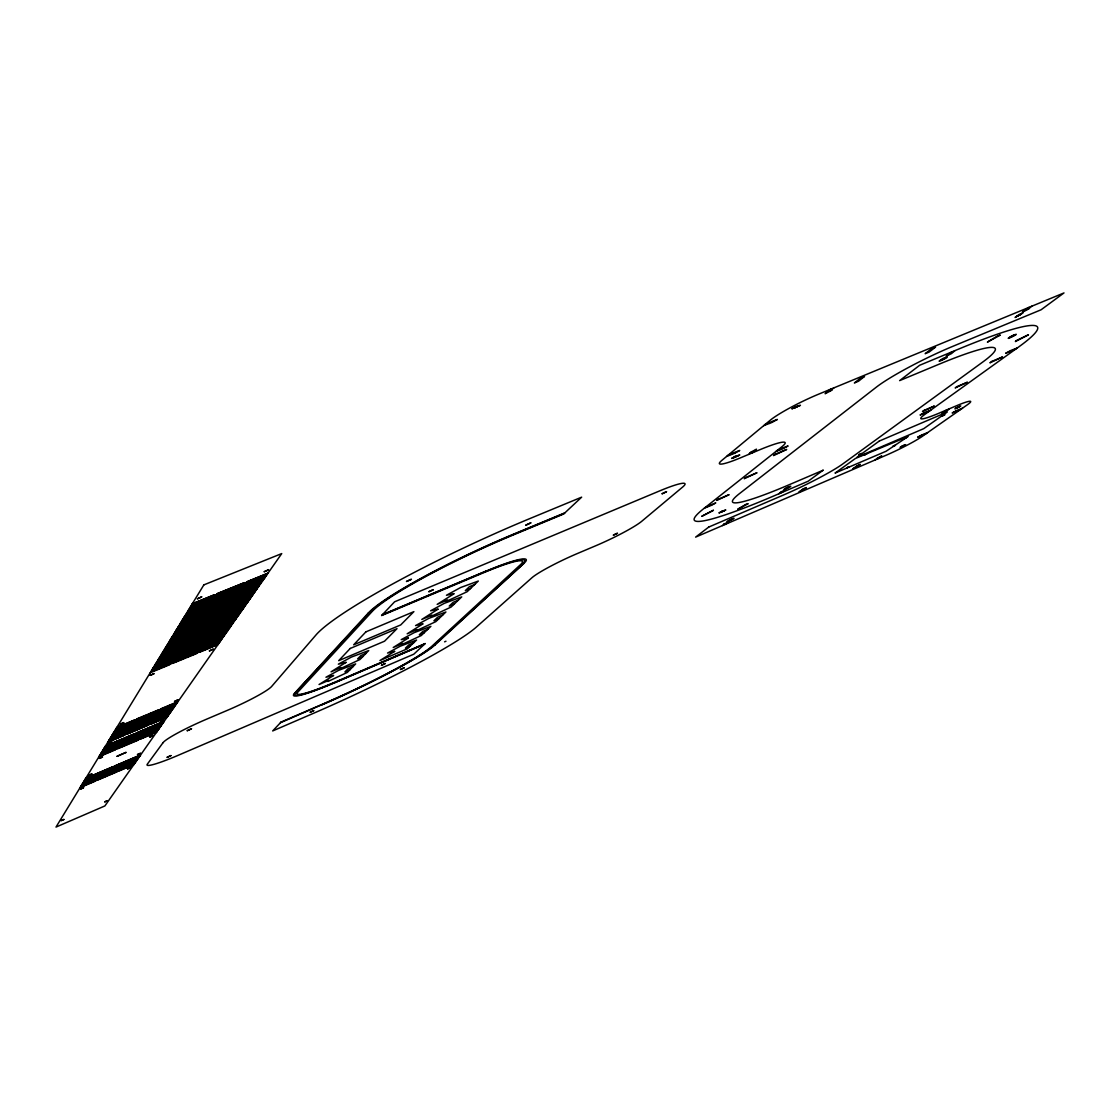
<?xml version="1.0" encoding="UTF-8"?>
<svg xmlns="http://www.w3.org/2000/svg" width="1120" height="1120" viewBox="0 0 1120 1120"><rect width="100%" height="100%" fill="white"/><g stroke="black" fill="none" stroke-linecap="round" stroke-linejoin="round"><path stroke-width="1.5" d="M201.67 596.904L197.246 598.906L201.656 596.834M433.314 589.736L428.708 591.766L433.3 589.652M150.234 675.304L154.168 673.568L150.276 675.374M798.476 406.014L793.842 408.268L798.476 405.916M945.322 358.022L940.968 360.192L945.308 357.938M662.116 493.724L666.498 491.638M666.498 491.722L662.158 493.794M209.384 650.846L213.234 649.124M213.262 649.222L209.44 650.93M82.516 786.268L106.554 776.062M82.922 785.624L107.114 775.222M83.426 784.784L107.548 774.55M83.888 784.042L108.038 773.794M84.35 783.3L108.542 773.038M84.798 782.544L109.046 772.268M85.26 781.802L109.55 771.498M85.736 781.046L110.11 770.63M86.198 780.29L110.558 769.958M86.66 779.52L111.132 769.09M88.018 777.322L112.602 766.836M101.556 755.286L127.344 744.366M102.074 754.432L127.918 743.498M102.606 753.578L128.478 742.616M103.124 752.724L129.052 741.748M103.656 751.856L129.57 740.978M104.188 750.988L130.144 740.096M104.72 750.12L130.718 739.2M105.252 749.252L131.306 738.318M105.798 748.37L131.894 737.422M106.33 747.502L132.552 736.414M106.876 746.62L133.07 735.63M107.422 745.724L133.728 734.608M107.898 744.954L134.26 733.824M110.516 740.684L137.032 729.596M111.076 739.788L137.634 728.672M111.636 738.864L138.32 727.622M112.196 737.954L138.852 726.796M112.7 737.142L139.468 725.858M113.33 736.106L140.168 724.808M113.904 735.182L140.714 723.982M114.408 734.37L141.33 723.03M115.052 733.32L141.96 722.078M115.626 732.382L142.576 721.126M116.13 731.556L143.206 720.16M117.362 729.54L144.55 718.116M118.538 727.636L145.754 716.282M119.126 726.67L146.468 715.19M154.126 669.69L184.45 657.286M154.882 668.486L185.248 656.054M156.366 666.05L186.872 653.576M157.878 663.586L188.51 651.084M158.634 662.354L189.336 649.824M160.174 659.862L191.002 647.29M161.714 657.356L192.682 644.728M163.268 654.808L194.474 641.984M164.85 652.246L196.084 639.548M165.634 650.958L196.938 638.232M167.23 648.368L198.674 635.586M169.652 644.42L201.292 631.582M172.102 640.43L203.966 627.522M172.928 639.086L204.862 626.15M175.434 635.012L207.578 622.006M176.274 633.64L208.488 620.62M177.128 632.268L209.412 619.206M177.968 630.882L210.336 617.806M188.51 613.732L221.774 600.376M189.42 612.248L222.754 598.864M190.33 610.764L223.734 597.366M194.012 604.758L227.738 591.262M1009.974 337.33L1014.23 335.202M170.94 755.608L166.936 757.442L170.912 755.538M1014.244 335.3L1010.044 337.4M187.208 730.674L191.576 728.714L187.292 730.73M95.536 781.046L80.066 787.654M96.012 780.304L80.514 786.926M96.488 779.548L80.962 786.184M96.964 778.792L81.424 785.442M97.454 778.05L81.872 784.7M97.93 777.294L82.334 783.944M98.42 776.524L82.782 783.202M98.896 775.768L83.244 782.446M99.386 774.998L83.706 781.69M99.876 774.242L84.168 780.934M100.422 773.374L84.63 780.178L139.356 756.77M115.458 749.784L98.91 756.798M116.004 748.93L99.484 755.846M116.564 748.062L99.946 755.104M117.11 747.194L100.464 754.25M118.23 745.458L101.514 752.528M118.776 744.576L102.046 751.66M119.91 742.812L103.11 749.924M120.47 741.93L103.642 749.042M121.044 741.034L104.244 748.062M121.604 740.152L104.72 747.278M122.248 739.144L105.252 746.396M125.426 734.146L108.332 741.356M126.602 732.298L109.438 739.536M127.792 730.45L110.558 737.702M128.982 728.574L111.692 735.854M130.186 726.684L112.826 733.992M131.404 724.78L113.974 732.116M132.006 723.828L114.548 731.164M132.622 722.862L115.136 730.212M133.238 721.896L115.71 729.26M134.484 719.95L116.886 727.342M169.694 664.72L150.206 672.77M170.464 663.502L150.934 671.566M172.018 661.066L152.404 669.158M174.384 657.37L154.644 665.504M175.966 654.864L156.142 663.026M177.576 652.344L157.668 660.534M179.2 649.81L159.208 658.028M180.838 647.234L160.748 655.494M182.49 644.644L162.316 652.932M184.156 642.026L163.884 650.342M184.996 640.71L164.682 649.04M186.676 638.064L166.292 646.422M187.53 636.734L167.09 645.106M189.238 634.046L168.714 642.446M190.106 632.688L169.526 641.102M193.606 627.2L172.844 635.684M194.488 625.814L173.684 634.312M195.37 624.428L174.524 632.94M207.326 605.682L185.836 614.39M208.278 604.184L186.732 612.92M209.23 602.686L187.642 611.436M212.128 598.136L190.386 606.942M213.108 596.61L191.31 605.43M97.748 780.024L117.04 771.848M98.238 779.282L117.614 770.994M98.658 778.624L118.062 770.336M99.19 777.784L118.58 769.566M99.68 777.028L119.154 768.698M100.1 776.356L119.616 768.026M100.66 775.502L120.134 767.256M101.15 774.746L120.652 766.486M101.64 773.976L121.184 765.702M102.13 773.206L121.702 764.918M102.564 772.534L122.304 764.036M117.838 748.706L138.474 740.04M118.328 747.95L139.062 739.172M118.944 746.97L139.65 738.29M119.504 746.102L140.238 737.408M120.624 744.366L141.442 735.63M121.184 743.484L142.044 734.734M122.318 741.72L143.318 732.83M122.892 740.824L143.85 732.046M123.396 740.04L144.466 731.136M124.04 739.046L145.068 730.226M124.614 738.136L145.768 729.204M127.89 733.026L149.184 724.136M129.066 731.178L150.528 722.134M130.2 729.428L151.802 720.244M131.39 727.552L153.006 718.452M132.678 725.55L154.294 716.534M133.91 723.646L155.596 714.602M134.526 722.68L156.254 713.636M135.142 721.714L156.996 712.53M135.758 720.748L157.584 711.676M137.004 718.802L158.914 709.702M172.494 663.446L196.728 653.548M173.278 662.228L197.554 652.316M174.846 659.792L199.234 649.838M177.226 656.082L201.768 646.072M178.836 653.576L203.476 643.538M180.446 651.056L205.198 640.976M182.084 648.494L206.934 638.4M183.736 645.932L208.698 635.796M185.402 643.328L210.462 633.164M187.082 640.71L212.254 630.504M187.922 639.394L213.15 629.16M189.63 636.734L214.97 626.472M190.484 635.404L215.88 625.114M192.206 632.702L217.714 622.384M193.088 631.344L218.652 621.012M196.602 625.856L222.39 615.44M197.498 624.47L223.342 614.04M198.394 623.07L224.294 612.626M210.434 604.282L237.118 593.6M211.4 602.784L238.14 592.074M212.352 601.286L239.162 590.562M215.278 596.722L242.27 585.942M216.258 595.196L243.32 584.388M108.766 775.054L131.95 765.212M109.2 774.382L132.552 764.344M109.76 773.542L133.014 763.672M110.208 772.87L133.56 762.888M110.712 772.114L134.106 762.118M111.272 771.246L134.652 761.334M111.776 770.476L135.198 760.55M112.294 769.706L135.744 759.766M112.798 768.936L136.29 758.982M113.316 768.152L136.906 758.086M114.8 765.898L138.516 755.79M129.64 743.386L154.504 732.858M130.214 742.518L155.12 731.976M130.788 741.65L155.75 731.08M131.376 740.768L156.296 730.296M131.95 739.886L156.926 729.4M132.468 739.116L157.542 728.504M133.126 738.108L158.172 727.594M133.644 737.338L158.816 726.684M134.232 736.442L159.446 725.774M134.89 735.434L160.16 724.752M135.492 734.524L160.72 723.94M136.08 733.628L161.364 723.03M136.612 732.83L162.092 721.98M139.398 728.588L165.018 717.78M140.084 727.552L165.76 716.73M140.7 726.614L166.334 715.89M141.316 725.676L167.006 714.938M141.932 724.738L167.664 713.986M142.562 723.8L168.42 712.908M143.108 722.974L169.008 712.068M143.808 721.896L169.764 710.976M144.368 721.07L170.366 710.122M145.068 719.992L171.038 709.142M145.712 719.026L171.724 708.176M146.986 717.094L173.096 706.202M148.19 715.26L174.482 704.214M148.918 714.168L175.266 703.094M187.25 656.012L216.412 644.084M188.062 654.78L217.28 642.838M189.7 652.302L219.044 640.318M191.352 649.796L220.822 637.77M192.192 648.536L221.718 636.482M193.858 645.988L223.51 633.906M195.552 643.426L225.442 631.134M197.26 640.85L227.164 628.67M198.982 638.232L229.012 626.024M199.85 636.916L229.936 624.68M201.586 634.27L231.812 621.992M204.232 630.252L234.668 617.918M206.92 626.178L237.552 613.774M207.83 624.82L238.518 612.388M210.56 620.662L241.458 608.174M211.484 619.262L242.452 606.746M212.408 617.862L243.446 605.318M213.346 616.448L244.44 603.89M224.868 598.976L256.816 586.152M225.848 597.478L257.88 584.626M226.856 595.966L258.944 583.086M230.888 589.848L263.284 576.884M119.182 770.938L133.882 764.582M119.756 770.084L134.414 763.812M120.274 769.314L134.96 763.042M120.736 768.642L135.506 762.272M121.31 767.788L136.038 761.488M121.772 767.102L136.598 760.718M122.36 766.234L137.144 759.934M122.892 765.464L137.69 759.136M123.354 764.778L138.25 758.352M123.942 763.896L138.796 757.568M124.418 763.21L139.286 756.868M140.826 738.962L156.478 732.34M141.358 738.192L157.094 731.444M142.016 737.212L157.724 730.562M142.548 736.428L158.354 729.666M143.822 734.538L159.614 727.86M144.424 733.656L160.244 726.964M145.642 731.85L161.518 725.144M146.258 730.954L162.162 724.234M146.79 730.156L162.806 723.31M147.49 729.134L163.45 722.386M148.106 728.224L164.01 721.574M151.55 723.128L167.776 716.212M152.894 721.14L169.106 714.308M154.182 719.25L170.45 712.39M155.47 717.332L171.808 710.458M156.772 715.414L173.166 708.512M158.088 713.468L174.552 706.552M158.76 712.488L175.238 705.558M159.418 711.508L175.938 704.578M160.076 710.528L176.624 703.584M161.42 708.554L178.024 701.582M199.528 652.288L217.896 644.7M200.354 651.056L218.764 643.454M202.034 648.564L220.528 640.934M204.596 644.798L223.188 637.126M206.318 642.25L224.994 634.564M208.054 639.688L226.814 631.974M209.804 637.098L228.648 629.356M211.568 634.494L230.496 626.71M213.36 631.848L232.358 624.05M215.166 629.188L234.248 621.362M216.062 627.858L235.186 620.004M217.896 625.156L237.104 617.288M218.82 623.798L238.056 615.916M220.668 621.054L240.002 613.144M221.606 619.682L240.968 611.758M225.372 614.11L244.916 606.116M226.338 612.696L245.924 604.702M227.29 611.268L246.932 603.26M240.198 592.2L260.428 584.01M241.234 590.688L261.492 582.47M242.27 589.162L262.57 580.93M245.392 584.542L265.846 576.268M246.442 582.988L266.952 574.686M381.43 665.238L385.308 663.446L381.542 665.294M724.192 510.58L720.51 512.358L724.234 510.636M120.316 724.066L123.9 722.568L120.386 724.15M108.514 743.302L111.972 741.846L108.556 743.372M400.456 669.438L404.166 667.772M732.158 519.19L728.714 520.856L732.13 519.12M177.772 700.014L174.482 701.484L177.842 699.846M152.866 735.714L149.66 737.156L152.838 735.742M789.096 486.948L785.554 488.684L789.166 487.018M310.184 712.166L313.908 710.528L310.254 712.236M424.354 644.308L334.124 682.948A56.224 5.782 -24.7 0 1 294.378 693.56L367.892 613.424A127.876 15.274 -25 0 1 514.696 533.68L564.9 512.834M294.378 693.56L369.642 612.696A125.958 15.036 -25 0 1 514.178 534.184L564.34 513.352M334.124 682.948L424.718 643.972M404.124 667.828L400.47 669.48M83.552 787.724L80.514 789.068L83.58 787.71M435.344 644.658L433.958 645.246A106.498 10.514 -24.7 0 1 321.286 704.956L321.006 705.236A108.122 10.682 -24.7 0 0 435.344 644.658L523.992 563.276A61.026 6.944 -25 0 0 486.248 571.046L382.522 614.586M906.472 437.444L903.882 438.62L906.444 437.36M63.84 819.532L61.082 820.652L63.896 819.406M127.582 768.852L130.606 767.508L127.666 768.922M382.13 615.006L486.248 571.046M104.734 801.822L107.548 800.632M433.958 645.246L523.992 563.276M864.094 455.07L866.712 453.81M866.698 453.894L864.136 455.14M732.046 454.314L726.6 456.442M733.95 452.732L727.832 455.434M769.328 423.458L763.728 425.628M771.4 421.75L765.044 424.522M735.154 453.012L739.746 450.464L734.314 452.536M772.548 422.128L777.364 419.426L771.778 421.54M107.506 800.674L104.818 801.878M750.106 452.844L751.17 451.976M748.72 454.384L751.072 452.48L750.26 452.816M825.566 392.938L826.798 391.944M751.646 453.152L754.81 450.912M755.16 450.716L756.224 449.862M830.788 389.144L827.19 391.72M833.91 387.856L831.166 390.082L832.02 389.732M830.928 390.726L832.16 389.718M710.71 504.994L705.362 507.374M780.822 449.582L775.768 451.584M782.712 448.084L776.986 450.618M711.816 505.12L715.778 502.936L711.018 504.826M783.734 448.364L788.102 445.942L785.624 446.866M723.59 524.468L724.416 523.838M947.996 354.536L946.106 356.328L951.244 353.668M722.526 525.56L724.374 524.16L723.716 524.44M952.056 351.82L948.374 354.34M724.92 524.524L727.426 522.844M954.912 350.63L951.622 353.472M727.706 522.704L728.546 522.074M778.918 493.752L781.032 491.904M1024.534 310.31L1022.364 312.256L1027.684 309.512M1028.874 307.412L1024.926 310.1M781.326 492.73L783.986 490.952M1031.772 306.208L1028.608 308.574L1029.392 308.252M784.28 490.798L785.19 490.126M1028.076 309.316L1029.504 308.252M823.102 470.232L808.164 481.222L775.138 495.376A148.89 14.728 -26 0 1 703.514 508.83L781.732 446.852A46.41 5.166 -25.8 0 0 759.626 449.82L740.726 457.73A38.234 4.41 -25.9 0 1 721.882 460.362L770.238 420.224A40.348 4.886 -26.1 0 1 818.622 394.17L1064 292.922L1041.068 309.792L952.224 346.584A61.824 6.986 -26.4 0 0 876.484 387.044L739.676 493.458A106.26 10.5 -26 0 0 789.656 484.526L823.144 470.218M924.098 412.832L920.052 415.016L924.364 413.322M1010.128 350.826L1005.676 353.262L1010.198 351.512M924.672 413.154L929.684 410.928M926.618 411.754L930.944 410.018M1010.548 351.33L1015.896 348.964M877.478 458.08L875.154 459.956M943.544 411.978L941.99 413.308L946.232 411.152M877.408 458.976L880.124 457.226M880.418 457.086L881.734 455.91L877.758 457.926M946.876 409.85L943.852 411.81M949.228 408.842L946.862 410.522L947.506 410.256M946.54 410.998L947.604 410.242M921.382 435.19L917.658 437.192L921.634 435.596M956.032 410.858L952.168 412.944L956.228 411.334M921.928 435.442L926.548 433.37M956.522 411.18L961.268 409.052M280.42 722.736L321.286 704.956M781.326 491.75L785.078 490.14M921.676 435.036L927.696 432.572M444.584 641.83L445.97 641.228M724.71 523.684L728.42 522.088M424.27 632.674L419.314 634.774L422.842 631.4L427.826 629.272M140.476 755.174L85.624 778.554L140.406 755.272M85.162 779.324L139.916 755.972M85.106 779.422L139.846 756.07M352.996 666.624L347.984 668.766L344.918 671.902L349.916 669.774M956.34 410.704L962.5 408.198M413.644 642.824L408.772 644.91L405.412 648.13L410.256 646.058M442.694 615.062L437.612 617.232L433.916 620.774L438.97 618.618M924.406 412.664L926.52 411.768M704.326 508.2L711.494 505.288M365.946 653.408L360.822 655.592L357.602 658.882L362.712 656.712M105.322 746.284L164.094 721.462M104.174 748.16L162.722 723.422M102.634 750.68L119.406 743.596L102.578 750.792M160.874 726.054L144.956 732.858L160.804 726.166M458.332 600.138L453.124 602.336L449.246 606.06L454.426 603.876M101.052 753.284L117.74 746.214L100.982 753.382M158.984 728.77L143.15 735.546L158.9 728.882M99.428 755.958L157.024 731.556M780.962 449.568L783.384 448.546M113.47 732.942L130.872 725.62L113.4 733.054M173.852 707.532L157.36 714.56L173.768 707.658M112.336 734.804L129.654 727.51L112.266 734.93M172.494 709.492L156.128 716.38L172.41 709.604M171.136 711.424L154.742 718.41L171.052 711.55M474.754 584.458L469.42 586.698L465.332 590.618L470.624 588.392M110.068 738.514L127.274 731.262L109.998 738.626M169.778 713.342L153.468 720.314L169.694 713.468M108.948 740.334L126.084 733.11L108.878 740.446M168.448 715.26L152.18 722.19L168.364 715.372M107.842 742.154L124.922 734.958L107.772 742.266M167.118 717.15L150.92 724.066L167.034 717.262M751.52 451.794L756.504 449.218L755.272 450.226L756.084 449.876M367.892 613.424L369.642 612.696M1010.464 350.644L1017.352 347.914M783.062 447.902L785.498 446.88M116.368 728.182L133.938 720.804L116.298 728.308M732.2 454.3L734.79 453.208M769.482 423.444L772.17 422.338M153.986 666.568L173.684 658.448L153.888 666.722M222.292 638.4L203.63 646.212L222.194 638.568M153.244 667.8L172.9 659.68L153.146 667.94M221.41 639.674L202.776 647.472L221.298 639.828M151.76 670.222L171.332 662.144L151.662 670.362M219.646 642.194L201.096 649.964L219.534 642.348M825.706 392.924L826.56 392.574L825.146 393.722L830.536 390.936M1023.218 311.36L1024.016 311.038M163.198 651.476L183.414 643.188L163.1 651.644M233.296 622.706L214.144 630.686L233.184 622.874M161.63 654.052L181.762 645.792L161.532 654.206M231.42 625.394L212.352 633.332L231.308 625.548M160.076 656.6L180.11 648.368L159.978 656.754M229.558 628.04L210.574 635.964L229.446 628.208M158.522 659.134L178.486 650.916L158.438 659.288M227.724 630.672L208.824 638.554L227.612 630.826M156.996 661.64L176.876 653.45L156.898 661.794M225.904 633.276L207.074 641.13L225.792 633.43M155.484 664.118L175.266 655.97L155.386 664.272M224.084 635.852L205.352 643.692L223.986 636.006M172.116 636.874L192.836 628.418L172.004 637.042M243.922 607.544L224.308 615.678L243.81 607.712M171.276 638.246L191.954 629.79L171.178 638.4M242.942 608.958L223.356 617.078L242.816 609.126M170.45 639.59L191.086 631.162L170.352 639.758M241.948 610.358L222.418 618.464L241.836 610.526M168 643.608L188.496 635.222L167.902 643.776M239.022 614.53L219.618 622.594L238.91 614.698M165.578 647.57L185.934 639.226L165.48 647.738M236.138 618.646L216.86 626.668L236.026 618.814M181.51 621.488L202.748 612.85L181.398 621.67M255.136 591.556L235.018 599.858L254.996 591.738M180.628 622.916L201.824 614.306L180.516 623.098M254.086 593.04L234.024 601.342L253.96 593.222M179.76 624.344L200.914 615.748L179.648 624.526M253.05 594.524L233.03 602.798L252.924 594.706M178.892 625.772L199.99 617.176L178.78 625.94M252.014 595.994L232.036 604.268L251.888 596.176M178.024 627.186L199.08 618.604L177.926 627.354M250.992 597.464L231.056 605.71L250.866 597.646M177.17 628.586L198.17 620.032L177.072 628.754M249.97 598.92L230.076 607.152L249.844 599.102M176.316 629.986L197.274 621.446L176.218 630.154M248.948 600.376L229.11 608.594L248.822 600.558M175.462 631.372L196.378 622.846L175.364 631.554M247.94 601.832L228.144 610.022L247.814 602M189.574 608.258L211.274 599.48L189.462 608.44M264.754 577.822L244.216 586.278L264.614 578.018M188.664 609.756L210.308 600.992L188.552 609.938M263.662 579.39L243.18 587.818L263.522 579.572M185.052 615.678L206.5 606.984L184.94 615.86M259.35 585.536L239.05 593.894L259.224 585.718M184.156 617.148L205.548 608.454L184.044 617.33M258.286 587.048L238.042 595.406L258.16 587.23M183.274 618.604L204.61 609.924L183.162 618.786M257.236 588.56L237.034 596.904L257.096 588.742M182.378 620.046L203.686 611.394L182.28 620.228M256.172 590.058L236.026 598.388L256.046 590.24M192.36 603.722L214.2 594.888L192.234 603.904M268.058 573.118L247.38 581.616L267.918 573.314M485.786 571.494A59.192 6.734 -25 0 1 522.424 563.934M334.446 682.626A54.544 5.614 -24.7 0 1 295.904 692.902M264.236 571.746L268.66 569.8L264.264 571.662M422.814 623.924L407.162 633.822L417.102 629.594L415.954 630.91L435.82 621.642L445.928 611.982L428.904 618.338L415.562 625.576L422.814 623.924M346.038 662.368L331.086 671.818L341.096 667.548L340.158 668.766L359.968 659.512L368.76 650.538L351.372 657.09L338.338 664.174L346.038 662.41M437.976 609.182L421.806 619.444L431.97 615.146L430.752 616.546L451.108 607.04L461.734 596.89L444.36 603.316L430.626 610.792L437.976 609.182M394.632 651.35L379.946 660.534L407.386 648.788L416.57 640.024L400.19 646.226L387.562 653.058L394.632 651.392M117.068 756.322L126.14 752.346L117.096 756.266M453.894 593.712L446.46 595.252L460.6 587.538L478.324 581.042L467.138 591.724L446.278 601.454L447.566 599.984L437.178 604.366L453.866 593.866M408.38 637.994L393.232 647.5L402.948 643.356L401.87 644.602L421.26 635.544L430.892 626.346L414.19 632.632L401.226 639.646L408.38 638.036M333.536 675.43L325.948 677.236L338.632 670.348L355.67 663.894L347.284 672.448L327.95 681.478L328.832 680.33L319.046 684.516L333.508 675.556M525.896 525.112L530.782 522.886L525.896 525.112M1016.722 316.344L1021.272 314.132L1016.75 316.316M406.518 581.476L411.446 579.25L406.546 581.434M733.53 457.73L737.94 455.672L733.53 457.73M613.396 535.108L617.526 533.218L613.424 535.08M835.212 473.004L886.046 451.276L908.208 436.436L855.414 458.472L835.282 472.948M203.854 584.878L56 827.078L104.888 805.938L281.736 553.588L203.854 584.878M116.788 730.492L143.92 719.082L116.788 730.492M117.95 728.588L145.194 717.136L117.95 728.588M153.398 670.894L183.736 658.364L153.398 670.894M155.624 667.268L186.158 654.668L155.624 667.268M157.122 664.818L187.796 652.176L157.122 664.818M159.404 661.108L190.274 648.396L159.404 661.108M160.944 658.602L191.94 645.848L160.944 658.602M162.484 656.082L193.62 643.286L162.484 656.082M164.052 653.534L195.328 640.696L164.052 653.534M166.432 649.67L197.904 636.748L166.432 649.67M168.028 647.066L199.654 634.102L168.028 647.066M168.84 645.75L200.522 632.758L168.84 645.75M170.464 643.104L202.286 630.07L170.464 643.104M171.29 641.774L203.182 628.712L171.29 641.774M173.768 637.728L205.87 624.61L173.768 637.728M174.594 636.37L206.78 623.224L174.594 636.37M178.836 629.482L211.372 616.21L178.836 629.482M179.69 628.082L212.31 614.796L179.69 628.082M180.544 626.682L213.248 613.368L180.544 626.682M181.412 625.268L214.186 611.926L181.412 625.268M182.294 623.854L215.138 610.484L182.294 623.854M183.162 622.426L216.09 609.042L183.162 622.426M184.044 620.998L217.042 607.572L184.044 620.998M184.926 619.556L217.994 606.116L184.926 619.556M185.822 618.114L218.96 604.646L185.822 618.114M186.704 616.658L219.94 603.162L186.704 616.658M187.614 615.202L220.906 601.678L187.614 615.202M191.24 609.28L224.854 595.658L191.24 609.28M192.164 607.782L225.848 594.132L192.164 607.782M193.088 606.27L226.856 592.606L193.088 606.27M194.95 603.246L228.886 589.526L194.95 603.246M128.464 729.4L111.132 736.778L128.464 729.4M1015.91 340.774L1015.406 341.558L1028.44 334.796L1015.91 340.774M120.064 745.234L140.91 736.414L120.064 745.234M121.758 742.602L142.716 733.74L121.758 742.602M127.302 733.95L148.638 724.948L127.302 733.95M128.478 732.102L149.898 723.072L128.478 732.102M129.668 730.254L151.158 721.196L129.668 730.254M130.872 728.378L152.446 719.292L130.872 728.378M132.076 726.502L153.734 717.388L132.076 726.502M133.294 724.598L155.036 715.456L133.294 724.598M136.388 719.782L158.326 710.57L136.388 719.782M174.062 661.01L198.492 650.93L174.062 661.01M175.63 658.56L200.172 648.438L175.63 658.56M176.428 657.314L201.012 647.178L176.428 657.314M178.024 654.822L202.72 644.658L178.024 654.822M179.634 652.316L204.442 642.11L179.634 652.316M181.258 649.782L206.164 639.534L181.258 649.782M182.91 647.22L207.914 636.93L182.91 647.22M184.562 644.63L209.678 634.312L184.562 644.63M186.228 642.026L211.47 631.666L186.228 642.026M188.776 638.064L214.172 627.662L188.776 638.064M191.352 634.06L216.916 623.588L191.352 634.06M193.956 629.986L219.688 619.458L193.956 629.986M194.838 628.614L220.626 618.072L194.838 628.614M195.72 627.242L221.564 616.672L195.72 627.242M199.29 621.67L225.372 611.03L199.29 621.67M200.2 620.256L226.338 609.602L200.2 620.256M201.096 618.842L227.304 608.16L201.096 618.842M202.02 617.414L228.27 606.718L202.02 617.414M202.93 615.986L229.25 605.262L202.93 615.986M203.854 614.544L230.23 603.806L203.854 614.544M204.778 613.102L231.224 602.35L204.778 613.102M205.716 611.646L232.218 600.88L205.716 611.646M206.654 610.19L233.212 599.396L206.654 610.19M207.592 608.72L234.206 597.912L207.592 608.72M208.53 607.25L235.214 596.414L208.53 607.25M209.482 605.766L236.222 594.916L209.482 605.766M213.332 599.774L240.324 588.84L213.332 599.774M214.298 598.248L241.36 587.3L214.298 598.248M217.252 593.656L244.496 582.638L217.252 593.656M146.342 718.06L172.494 707.07L146.342 718.06M147.63 716.114L173.866 705.082L147.63 716.114M186.452 657.244L215.642 645.176L186.452 657.244M188.888 653.548L218.274 641.424L188.888 653.548M190.526 651.056L220.038 638.89L190.526 651.056M193.018 647.262L222.726 635.04L193.018 647.262M194.698 644.714L224.532 632.45L194.698 644.714M196.406 642.138L226.352 629.832L196.406 642.138M198.114 639.548L228.2 627.186L198.114 639.548M200.718 635.6L231 623.182L200.718 635.6M202.468 632.94L232.876 620.48L202.468 632.94M203.35 631.61L233.828 619.108L203.35 631.61M205.128 628.908L235.746 616.378L205.128 628.908M206.024 627.55L236.698 614.992L206.024 627.55M208.74 623.434L239.61 610.806L208.74 623.434M209.65 622.048L240.604 609.406L209.65 622.048M214.284 615.034L245.574 602.266L214.284 615.034M215.222 613.606L246.582 600.824L215.222 613.606M216.16 612.178L247.59 599.368L216.16 612.178M217.112 610.736L248.612 597.912L217.112 610.736M218.064 609.294L249.634 596.442L218.064 609.294M219.016 607.838L250.67 594.972L219.016 607.838M219.982 606.382L251.706 593.488L219.982 606.382M220.948 604.912L252.742 591.99L220.948 604.912M221.914 603.442L253.778 590.492L221.914 603.442M222.894 601.958L254.828 588.994L222.894 601.958M223.874 600.474L255.892 587.482L223.874 600.474M227.85 594.44L260.162 581.364L227.85 594.44M228.858 592.914L261.24 579.81L228.858 592.914M229.866 591.388L262.318 578.256L229.866 591.388M231.91 588.294L264.516 575.106L231.91 588.294M160.748 709.548L177.24 702.702L160.748 709.548M163.002 742.728L147.35 764.134A39.872 4.004 -24.3 0 0 178.388 755.216L413.798 654.192L425.208 643.524L334.866 682.192A52.29 5.376 -24.7 0 1 297.934 692.034L371.952 611.716A123.396 14.728 -25 0 1 513.492 534.856L563.612 514.038L581.658 497.154L530.474 518.322A185.052 22.134 -25 0 0 315.742 635.25L271.642 686.462A42.77 4.676 -24.4 0 1 227.08 710.472L206.724 719.124A41.72 4.41 -24.3 0 0 163.002 742.728M99.246 758.422L102.578 757.022L99.302 758.366M901.18 446.866L904.61 445.27L901.18 446.866M160.524 721.336L163.8 720.02L160.552 721.308M137.494 754.558L140.644 753.228L137.522 754.53M956.046 408.226L959.644 406.546L956.088 408.198M350.238 648.452L338.702 660.674L384.552 641.2L397.012 628.656L350.238 648.452M365.876 631.876L353.654 644.826L400.708 624.932L413.896 611.632L365.876 631.876M281.05 722.078L272.678 730.94L312.62 713.678A156.408 15.456 -24.7 0 0 476.378 627.046L531.958 577.724A39.466 4.172 -25.3 0 1 577.304 553.56L595.672 545.79A40.516 4.41 -25.4 0 0 641.83 521.206L682.556 487.116A42.546 4.858 -25.5 0 0 660.002 490.756L394.59 601.804L381.598 615.566L485.17 572.082A56.742 6.454 -25 0 1 520.324 564.816L432.096 646.044A104.328 10.304 -24.7 0 1 321.678 704.564L281.05 722.078M88.942 775.236L92.092 773.85L88.97 775.208M942.242 415.94L944.888 414.736L942.27 415.926M858.872 454.762L861.42 453.516L858.872 454.762M846.762 467.866L849.296 466.648L846.762 467.866M892.892 446.418L895.426 445.27L892.92 446.39M860.412 378.126L854.378 382.956L858.494 381.248L864.542 376.418L860.412 378.126M718.144 499.324L716.716 500.444L729.106 494.662L718.144 499.324M745.752 477.512L744.24 478.702L757.008 472.752L745.752 477.512M775.124 454.3L773.514 455.574L786.674 449.442L775.124 454.3M931.518 348.768L925.162 353.696L929.166 352.044L935.55 347.102L931.518 348.768M708.722 527.072L695.618 537.124L886.13 455.238A30.03 2.688 -26.1 0 0 922.082 436.506L967.302 404.824A31.36 2.898 -26.2 0 0 955.668 406.098L940.408 412.608A40.684 3.878 -26.3 0 1 924.826 414.414L1018.5 347.088A163.394 17.57 -26.2 0 0 959.406 348.768L919.674 365.26L899.626 380.632L938.798 364.322A116.592 12.53 -26.2 0 1 982.548 362.18L842.716 463.988A50.47 4.76 -25.9 0 1 783.398 495.04L708.68 527.086M803.25 488.908L798.966 492.044L806.386 487.564L803.25 488.908M879.326 441.028L856.982 457.212L923.776 428.638L947.254 412.048L879.326 441.028M924.182 410.354L922.474 411.572L934.374 406.028L924.182 410.354M956.998 386.624L955.192 387.926L967.428 382.214L956.998 386.624M991.83 361.438L989.926 362.824L1002.512 356.958L991.83 361.438M857.29 465.696L852.81 468.902L860.356 464.38L857.29 465.696M997.682 335.916L987.392 342.104L1000.342 335.062L997.682 335.916M745.612 504.56L737.814 509.194L748.146 503.65L745.612 504.56M795.634 406.616L791.826 408.87L800.436 405.314L795.634 406.616M735.126 456.386L731.64 458.43L739.802 455.014L735.126 456.386M942.942 358.54C929.46 366.702 957.446 352.954 942.942 358.54M1018.962 314.622L1015.084 317.506L1022.91 312.998L1018.962 314.622M1012.074 335.748C998.452 343.896 1026.41 329.994 1012.074 335.748M721.854 511.308L718.914 512.974L725.83 510.02L721.854 511.308M729.918 519.82C718.382 526.456 743.54 514.136 729.918 519.82M786.954 487.62C775.572 494.172 799.708 482.44 786.954 487.62M957.712 407.036C947.758 412.79 968.184 402.766 957.712 407.036M902.678 445.802C893.438 451.122 912.786 441.602 902.678 445.802M713.37 510.314L701.96 516.194L713.37 510.314"/></g></svg>
